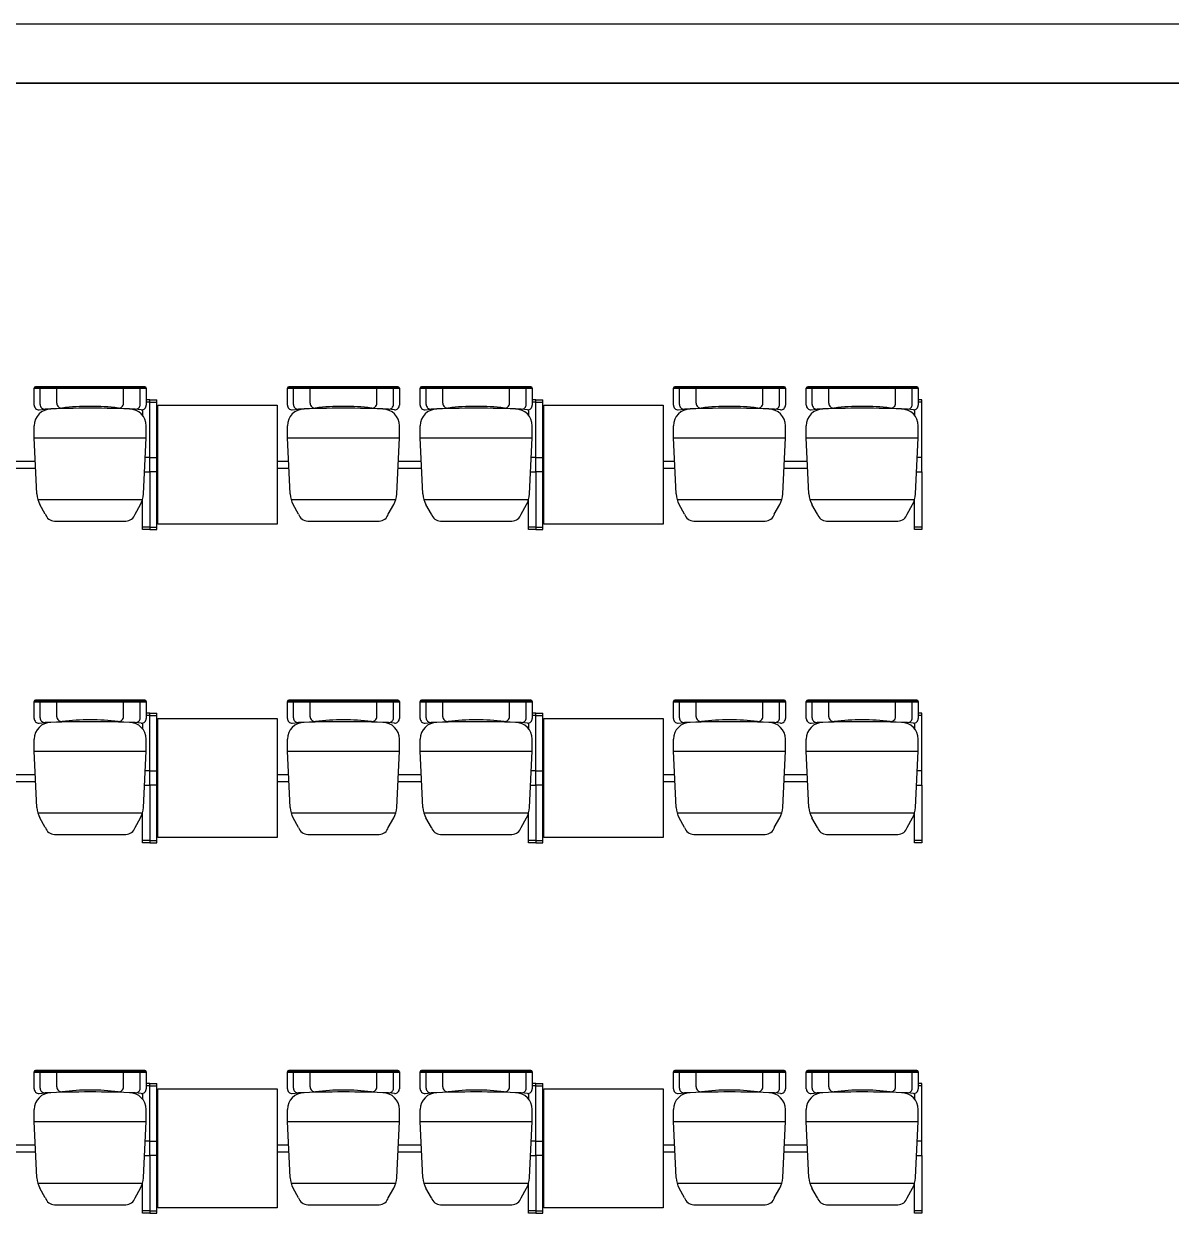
# Model space of a CAD drawing. Header units: inches. Extents: x 484217 to 497210, y -26946 to -21493.
# Drawn here: x 485010.5 to 485227.2, y -23417.2 to -23192.5 of the extents above; entities that cross this region are included whole.
import ezdxf

# ---------------------------------------------------------------- set-up
doc = ezdxf.new("R2010")
doc.units = ezdxf.units.IN
doc.header["$LTSCALE"] = 20
doc.header["$MEASUREMENT"] = 0
doc.layers.add('I-WALL-FULL', color=5, linetype='Continuous')

msp = doc.modelspace()

# ---------------------------------------------------------------- linework, layer by layer
for p, q in [((484833.15, -23192.47, 6.93), (485235.9, -23192.47, 6.93)), ((485280.9, -23203.72, 6.93), (484833.15, -23203.72, 6.93))]:
    msp.add_line(p, q)
at = {"linetype": 'Continuous'}
for p, q in [((485012.51, -23264.5, 3.81), (485012.51, -23261.33, 3.81)), ((485013.63, -23264.39, 3.81), (485013.63, -23261.51, 3.81)), ((485016.78, -23264.17, 3.81), (485016.78, -23261.51, 3.81)), ((485029.38, -23264.17, 3.81), (485029.38, -23261.51, 3.81)), ((485032.53, -23264.39, 3.81), (485032.53, -23261.51, 3.81)), ((485033.66, -23261.33, 3.81), (485033.66, -23264.5, 3.81)), ((485060.33, -23264.5, 3.81), (485060.33, -23261.33, 3.81)), ((485061.46, -23264.39, 3.81), (485061.46, -23261.51, 3.81)), ((485064.61, -23264.17, 3.81), (485064.61, -23261.51, 3.81)), ((485077.21, -23264.17, 3.81), (485077.21, -23261.51, 3.81)), ((485080.36, -23264.39, 3.81), (485080.36, -23261.51, 3.81)), ((485081.48, -23261.33, 3.81), (485081.48, -23264.5, 3.81)), ((485085.41, -23264.5, 3.81), (485085.41, -23261.33, 3.81)), ((485086.53, -23264.39, 3.81), (485086.53, -23261.51, 3.81)), ((485089.68, -23264.17, 3.81), (485089.68, -23261.51, 3.81)), ((485102.28, -23264.17, 3.81), (485102.28, -23261.51, 3.81)), ((485105.43, -23264.39, 3.81), (485105.43, -23261.51, 3.81)), ((485106.56, -23261.33, 3.81), (485106.56, -23264.5, 3.81)), ((485133.23, -23264.5, 3.81), (485133.23, -23261.33, 3.81)), ((485134.36, -23264.39, 3.81), (485134.36, -23261.51, 3.81)), ((485137.51, -23264.17, 3.81), (485137.51, -23261.51, 3.81)), ((485150.11, -23264.17, 3.81), (485150.11, -23261.51, 3.81)), ((485153.26, -23264.39, 3.81), (485153.26, -23261.51, 3.81)), ((485154.38, -23261.33, 3.81), (485154.38, -23264.5, 3.81)), ((485158.31, -23264.5, 3.81), (485158.31, -23261.33, 3.81)), ((485159.43, -23264.39, 3.81), (485159.43, -23261.51, 3.81)), ((485162.58, -23264.17, 3.81), (485162.58, -23261.51, 3.81)), ((485175.18, -23264.17, 3.81), (485175.18, -23261.51, 3.81)), ((485178.33, -23264.39, 3.81), (485178.33, -23261.51, 3.81)), ((485179.46, -23261.33, 3.81), (485179.46, -23264.5, 3.81)), ((485013.43, -23265.4, 3.81), (485014.57, -23265.29, 3.81)), ((485032.74, -23265.4, 3.81), (485031.6, -23265.29, 3.81)), ((485061.25, -23265.4, 3.81), (485062.4, -23265.29, 3.81)), ((485080.56, -23265.4, 3.81), (485079.42, -23265.29, 3.81)), ((485086.33, -23265.4, 3.81), (485087.47, -23265.29, 3.81)), ((485105.64, -23265.4, 3.81), (485104.5, -23265.29, 3.81)), ((485134.15, -23265.4, 3.81), (485135.3, -23265.29, 3.81)), ((485153.46, -23265.4, 3.81), (485152.32, -23265.29, 3.81)), ((485159.23, -23265.4, 3.81), (485160.37, -23265.29, 3.81)), ((485178.54, -23265.4, 3.81), (485177.4, -23265.29, 3.81)), ((485012.51, -23270.67, 3.81), (485012.51, -23268.42, 3.81)), ((485033.66, -23270.67, 3.81), (485033.66, -23268.42, 3.81)), ((485060.33, -23270.67, 3.81), (485060.33, -23268.42, 3.81)), ((485081.48, -23270.67, 3.81), (485081.48, -23268.42, 3.81)), ((485085.41, -23270.67, 3.81), (485085.41, -23268.42, 3.81)), ((485106.56, -23270.67, 3.81), (485106.56, -23268.42, 3.81)), ((485133.23, -23270.67, 3.81), (485133.23, -23268.42, 3.81)), ((485154.38, -23270.67, 3.81), (485154.38, -23268.42, 3.81)), ((485158.31, -23270.67, 3.81), (485158.31, -23268.42, 3.81)), ((485179.46, -23270.67, 3.81), (485179.46, -23268.42, 3.81)), ((485012.51, -23270.67, 3.81), (485033.66, -23270.67, 3.81)), ((485013.02, -23281.3, 3.81), (485012.51, -23270.67, 3.81)), ((485033.15, -23281.3, 3.81), (485033.66, -23270.67, 3.81)), ((485060.33, -23270.67, 3.81), (485081.48, -23270.67, 3.81)), ((485060.85, -23281.3, 3.81), (485060.33, -23270.67, 3.81)), ((485080.97, -23281.3, 3.81), (485081.48, -23270.67, 3.81)), ((485085.41, -23270.67, 3.81), (485106.56, -23270.67, 3.81)), ((485085.92, -23281.3, 3.81), (485085.41, -23270.67, 3.81)), ((485106.05, -23281.3, 3.81), (485106.56, -23270.67, 3.81)), ((485133.23, -23270.67, 3.81), (485154.38, -23270.67, 3.81)), ((485133.75, -23281.3, 3.81), (485133.23, -23270.67, 3.81)), ((485153.87, -23281.3, 3.81), (485154.38, -23270.67, 3.81)), ((485158.31, -23270.67, 3.81), (485179.46, -23270.67, 3.81)), ((485158.82, -23281.3, 3.81), (485158.31, -23270.67, 3.81)), ((485178.95, -23281.3, 3.81), (485179.46, -23270.67, 3.81)), ((485013.2, -23282.37, 3.81), (485032.97, -23282.37, 3.81)), ((485014.61, -23285.11, 3.81), (485013.59, -23283.29, 3.81)), ((485031.56, -23285.11, 3.81), (485032.58, -23283.29, 3.81)), ((485061.03, -23282.37, 3.81), (485080.79, -23282.37, 3.81)), ((485062.44, -23285.11, 3.81), (485061.42, -23283.29, 3.81)), ((485079.38, -23285.11, 3.81), (485080.4, -23283.29, 3.81)), ((485086.1, -23282.37, 3.81), (485105.87, -23282.37, 3.81)), ((485087.51, -23285.11, 3.81), (485086.49, -23283.29, 3.81)), ((485104.46, -23285.11, 3.81), (485105.48, -23283.29, 3.81)), ((485133.93, -23282.37, 3.81), (485153.69, -23282.37, 3.81)), ((485135.34, -23285.11, 3.81), (485134.32, -23283.29, 3.81)), ((485152.28, -23285.11, 3.81), (485153.3, -23283.29, 3.81)), ((485159, -23282.37, 3.81), (485178.77, -23282.37, 3.81)), ((485160.41, -23285.11, 3.81), (485159.39, -23283.29, 3.81)), ((485177.36, -23285.11, 3.81), (485178.38, -23283.29, 3.81)), ((485016.35, -23286.42, 3.81), (485029.82, -23286.42, 3.81)), ((485064.17, -23286.42, 3.81), (485077.65, -23286.42, 3.81)), ((485089.25, -23286.42, 3.81), (485102.72, -23286.42, 3.81)), ((485137.07, -23286.42, 3.81), (485150.55, -23286.42, 3.81)), ((485162.15, -23286.42, 3.81), (485175.62, -23286.42, 3.81)), ((485012.51, -23323.72, 3.81), (485012.51, -23320.54, 3.81)), ((485013.63, -23323.61, 3.81), (485013.63, -23320.72, 3.81)), ((485016.78, -23323.39, 3.81), (485016.78, -23320.72, 3.81)), ((485029.38, -23323.39, 3.81), (485029.38, -23320.72, 3.81)), ((485032.53, -23323.61, 3.81), (485032.53, -23320.72, 3.81)), ((485033.66, -23320.54, 3.81), (485033.66, -23323.72, 3.81)), ((485060.33, -23323.72, 3.81), (485060.33, -23320.54, 3.81)), ((485061.46, -23323.61, 3.81), (485061.46, -23320.72, 3.81)), ((485064.61, -23323.39, 3.81), (485064.61, -23320.72, 3.81)), ((485077.21, -23323.39, 3.81), (485077.21, -23320.72, 3.81)), ((485080.36, -23323.61, 3.81), (485080.36, -23320.72, 3.81)), ((485081.48, -23320.54, 3.81), (485081.48, -23323.72, 3.81)), ((485085.41, -23323.72, 3.81), (485085.41, -23320.54, 3.81)), ((485086.53, -23323.61, 3.81), (485086.53, -23320.72, 3.81)), ((485089.68, -23323.39, 3.81), (485089.68, -23320.72, 3.81)), ((485102.28, -23323.39, 3.81), (485102.28, -23320.72, 3.81)), ((485105.43, -23323.61, 3.81), (485105.43, -23320.72, 3.81)), ((485106.56, -23320.54, 3.81), (485106.56, -23323.72, 3.81)), ((485133.23, -23323.72, 3.81), (485133.23, -23320.54, 3.81)), ((485134.36, -23323.61, 3.81), (485134.36, -23320.72, 3.81)), ((485137.51, -23323.39, 3.81), (485137.51, -23320.72, 3.81)), ((485150.11, -23323.39, 3.81), (485150.11, -23320.72, 3.81)), ((485153.26, -23323.61, 3.81), (485153.26, -23320.72, 3.81)), ((485154.38, -23320.54, 3.81), (485154.38, -23323.72, 3.81)), ((485158.31, -23323.72, 3.81), (485158.31, -23320.54, 3.81)), ((485159.43, -23323.61, 3.81), (485159.43, -23320.72, 3.81)), ((485162.58, -23323.39, 3.81), (485162.58, -23320.72, 3.81)), ((485175.18, -23323.39, 3.81), (485175.18, -23320.72, 3.81)), ((485178.33, -23323.61, 3.81), (485178.33, -23320.72, 3.81)), ((485179.46, -23320.54, 3.81), (485179.46, -23323.72, 3.81)), ((485013.43, -23324.62, 3.81), (485014.57, -23324.51, 3.81)), ((485032.74, -23324.62, 3.81), (485031.6, -23324.51, 3.81)), ((485061.25, -23324.62, 3.81), (485062.4, -23324.51, 3.81)), ((485080.56, -23324.62, 3.81), (485079.42, -23324.51, 3.81)), ((485086.33, -23324.62, 3.81), (485087.47, -23324.51, 3.81)), ((485105.64, -23324.62, 3.81), (485104.5, -23324.51, 3.81)), ((485134.15, -23324.62, 3.81), (485135.3, -23324.51, 3.81)), ((485153.46, -23324.62, 3.81), (485152.32, -23324.51, 3.81)), ((485159.23, -23324.62, 3.81), (485160.37, -23324.51, 3.81)), ((485178.54, -23324.62, 3.81), (485177.4, -23324.51, 3.81)), ((485012.51, -23329.88, 3.81), (485012.51, -23327.63, 3.81)), ((485033.66, -23329.88, 3.81), (485033.66, -23327.63, 3.81)), ((485060.33, -23329.88, 3.81), (485060.33, -23327.63, 3.81)), ((485081.48, -23329.88, 3.81), (485081.48, -23327.63, 3.81)), ((485085.41, -23329.88, 3.81), (485085.41, -23327.63, 3.81)), ((485106.56, -23329.88, 3.81), (485106.56, -23327.63, 3.81)), ((485133.23, -23329.88, 3.81), (485133.23, -23327.63, 3.81)), ((485154.38, -23329.88, 3.81), (485154.38, -23327.63, 3.81)), ((485158.31, -23329.88, 3.81), (485158.31, -23327.63, 3.81)), ((485179.46, -23329.88, 3.81), (485179.46, -23327.63, 3.81)), ((485012.51, -23329.88, 3.81), (485033.66, -23329.88, 3.81)), ((485013.02, -23340.52, 3.81), (485012.51, -23329.88, 3.81)), ((485033.15, -23340.52, 3.81), (485033.66, -23329.88, 3.81)), ((485060.33, -23329.88, 3.81), (485081.48, -23329.88, 3.81)), ((485060.85, -23340.52, 3.81), (485060.33, -23329.88, 3.81)), ((485080.97, -23340.52, 3.81), (485081.48, -23329.88, 3.81)), ((485085.41, -23329.88, 3.81), (485106.56, -23329.88, 3.81)), ((485085.92, -23340.52, 3.81), (485085.41, -23329.88, 3.81)), ((485106.05, -23340.52, 3.81), (485106.56, -23329.88, 3.81)), ((485133.23, -23329.88, 3.81), (485154.38, -23329.88, 3.81)), ((485133.75, -23340.52, 3.81), (485133.23, -23329.88, 3.81)), ((485153.87, -23340.52, 3.81), (485154.38, -23329.88, 3.81)), ((485158.31, -23329.88, 3.81), (485179.46, -23329.88, 3.81)), ((485158.82, -23340.52, 3.81), (485158.31, -23329.88, 3.81)), ((485178.95, -23340.52, 3.81), (485179.46, -23329.88, 3.81)), ((485013.2, -23341.58, 3.81), (485032.97, -23341.58, 3.81)), ((485014.61, -23344.32, 3.81), (485013.59, -23342.51, 3.81)), ((485031.56, -23344.32, 3.81), (485032.58, -23342.51, 3.81)), ((485061.03, -23341.58, 3.81), (485080.79, -23341.58, 3.81)), ((485062.44, -23344.32, 3.81), (485061.42, -23342.51, 3.81)), ((485079.38, -23344.32, 3.81), (485080.4, -23342.51, 3.81)), ((485086.1, -23341.58, 3.81), (485105.87, -23341.58, 3.81)), ((485087.51, -23344.32, 3.81), (485086.49, -23342.51, 3.81)), ((485104.46, -23344.32, 3.81), (485105.48, -23342.51, 3.81)), ((485133.93, -23341.58, 3.81), (485153.69, -23341.58, 3.81)), ((485135.34, -23344.32, 3.81), (485134.32, -23342.51, 3.81)), ((485152.28, -23344.32, 3.81), (485153.3, -23342.51, 3.81)), ((485159, -23341.58, 3.81), (485178.77, -23341.58, 3.81)), ((485160.41, -23344.32, 3.81), (485159.39, -23342.51, 3.81)), ((485177.36, -23344.32, 3.81), (485178.38, -23342.51, 3.81)), ((485016.35, -23345.63, 3.81), (485029.82, -23345.63, 3.81)), ((485064.17, -23345.63, 3.81), (485077.65, -23345.63, 3.81)), ((485089.25, -23345.63, 3.81), (485102.72, -23345.63, 3.81)), ((485137.07, -23345.63, 3.81), (485150.55, -23345.63, 3.81)), ((485162.15, -23345.63, 3.81), (485175.62, -23345.63, 3.81)), ((485012.51, -23393.68, 3.81), (485012.51, -23390.51, 3.81)), ((485013.63, -23393.58, 3.81), (485013.63, -23390.69, 3.81)), ((485016.78, -23393.35, 3.81), (485016.78, -23390.69, 3.81)), ((485029.38, -23393.35, 3.81), (485029.38, -23390.69, 3.81)), ((485032.53, -23393.58, 3.81), (485032.53, -23390.69, 3.81)), ((485033.66, -23390.51, 3.81), (485033.66, -23393.68, 3.81)), ((485060.33, -23393.68, 3.81), (485060.33, -23390.51, 3.81)), ((485061.46, -23393.58, 3.81), (485061.46, -23390.69, 3.81)), ((485064.61, -23393.35, 3.81), (485064.61, -23390.69, 3.81)), ((485077.21, -23393.35, 3.81), (485077.21, -23390.69, 3.81)), ((485080.36, -23393.58, 3.81), (485080.36, -23390.69, 3.81)), ((485081.48, -23390.51, 3.81), (485081.48, -23393.68, 3.81)), ((485085.41, -23393.68, 3.81), (485085.41, -23390.51, 3.81)), ((485086.53, -23393.58, 3.81), (485086.53, -23390.69, 3.81)), ((485089.68, -23393.35, 3.81), (485089.68, -23390.69, 3.81)), ((485102.28, -23393.35, 3.81), (485102.28, -23390.69, 3.81)), ((485105.43, -23393.58, 3.81), (485105.43, -23390.69, 3.81)), ((485106.56, -23390.51, 3.81), (485106.56, -23393.68, 3.81)), ((485133.23, -23393.68, 3.81), (485133.23, -23390.51, 3.81)), ((485134.36, -23393.58, 3.81), (485134.36, -23390.69, 3.81)), ((485137.51, -23393.35, 3.81), (485137.51, -23390.69, 3.81)), ((485150.11, -23393.35, 3.81), (485150.11, -23390.69, 3.81)), ((485153.26, -23393.58, 3.81), (485153.26, -23390.69, 3.81)), ((485154.38, -23390.51, 3.81), (485154.38, -23393.68, 3.81)), ((485158.31, -23393.68, 3.81), (485158.31, -23390.51, 3.81)), ((485159.43, -23393.58, 3.81), (485159.43, -23390.69, 3.81)), ((485162.58, -23393.35, 3.81), (485162.58, -23390.69, 3.81)), ((485175.18, -23393.35, 3.81), (485175.18, -23390.69, 3.81)), ((485178.33, -23393.58, 3.81), (485178.33, -23390.69, 3.81)), ((485179.46, -23390.51, 3.81), (485179.46, -23393.68, 3.81)), ((485013.43, -23394.58, 3.81), (485014.57, -23394.47, 3.81)), ((485032.74, -23394.58, 3.81), (485031.6, -23394.47, 3.81)), ((485061.25, -23394.58, 3.81), (485062.4, -23394.47, 3.81)), ((485080.56, -23394.58, 3.81), (485079.42, -23394.47, 3.81)), ((485086.33, -23394.58, 3.81), (485087.47, -23394.47, 3.81)), ((485105.64, -23394.58, 3.81), (485104.5, -23394.47, 3.81)), ((485134.15, -23394.58, 3.81), (485135.3, -23394.47, 3.81)), ((485153.46, -23394.58, 3.81), (485152.32, -23394.47, 3.81)), ((485159.23, -23394.58, 3.81), (485160.37, -23394.47, 3.81)), ((485178.54, -23394.58, 3.81), (485177.4, -23394.47, 3.81)), ((485012.51, -23399.85, 3.81), (485012.51, -23397.6, 3.81)), ((485033.66, -23399.85, 3.81), (485033.66, -23397.6, 3.81)), ((485060.33, -23399.85, 3.81), (485060.33, -23397.6, 3.81)), ((485081.48, -23399.85, 3.81), (485081.48, -23397.6, 3.81)), ((485085.41, -23399.85, 3.81), (485085.41, -23397.6, 3.81)), ((485106.56, -23399.85, 3.81), (485106.56, -23397.6, 3.81)), ((485133.23, -23399.85, 3.81), (485133.23, -23397.6, 3.81)), ((485154.38, -23399.85, 3.81), (485154.38, -23397.6, 3.81)), ((485158.31, -23399.85, 3.81), (485158.31, -23397.6, 3.81)), ((485179.46, -23399.85, 3.81), (485179.46, -23397.6, 3.81)), ((485012.51, -23399.85, 3.81), (485033.66, -23399.85, 3.81)), ((485013.02, -23410.48, 3.81), (485012.51, -23399.85, 3.81)), ((485033.15, -23410.48, 3.81), (485033.66, -23399.85, 3.81)), ((485060.33, -23399.85, 3.81), (485081.48, -23399.85, 3.81)), ((485060.85, -23410.48, 3.81), (485060.33, -23399.85, 3.81)), ((485080.97, -23410.48, 3.81), (485081.48, -23399.85, 3.81)), ((485085.41, -23399.85, 3.81), (485106.56, -23399.85, 3.81)), ((485085.92, -23410.48, 3.81), (485085.41, -23399.85, 3.81)), ((485106.05, -23410.48, 3.81), (485106.56, -23399.85, 3.81)), ((485133.23, -23399.85, 3.81), (485154.38, -23399.85, 3.81)), ((485133.75, -23410.48, 3.81), (485133.23, -23399.85, 3.81)), ((485153.87, -23410.48, 3.81), (485154.38, -23399.85, 3.81)), ((485158.31, -23399.85, 3.81), (485179.46, -23399.85, 3.81)), ((485158.82, -23410.48, 3.81), (485158.31, -23399.85, 3.81)), ((485178.95, -23410.48, 3.81), (485179.46, -23399.85, 3.81)), ((485013.2, -23411.55, 3.81), (485032.97, -23411.55, 3.81)), ((485014.61, -23414.29, 3.81), (485013.59, -23412.47, 3.81)), ((485031.56, -23414.29, 3.81), (485032.58, -23412.47, 3.81)), ((485061.03, -23411.55, 3.81), (485080.79, -23411.55, 3.81)), ((485062.44, -23414.29, 3.81), (485061.42, -23412.47, 3.81)), ((485079.38, -23414.29, 3.81), (485080.4, -23412.47, 3.81)), ((485086.1, -23411.55, 3.81), (485105.87, -23411.55, 3.81)), ((485087.51, -23414.29, 3.81), (485086.49, -23412.47, 3.81)), ((485104.46, -23414.29, 3.81), (485105.48, -23412.47, 3.81)), ((485133.93, -23411.55, 3.81), (485153.69, -23411.55, 3.81)), ((485135.34, -23414.29, 3.81), (485134.32, -23412.47, 3.81)), ((485152.28, -23414.29, 3.81), (485153.3, -23412.47, 3.81)), ((485159, -23411.55, 3.81), (485178.77, -23411.55, 3.81)), ((485160.41, -23414.29, 3.81), (485159.39, -23412.47, 3.81)), ((485177.36, -23414.29, 3.81), (485178.38, -23412.47, 3.81)), ((485016.35, -23415.6, 3.81), (485029.82, -23415.6, 3.81)), ((485064.17, -23415.6, 3.81), (485077.65, -23415.6, 3.81)), ((485089.25, -23415.6, 3.81), (485102.72, -23415.6, 3.81)), ((485137.07, -23415.6, 3.81), (485150.55, -23415.6, 3.81)), ((485162.15, -23415.6, 3.81), (485175.62, -23415.6, 3.81))]:
    msp.add_line(p, q, dxfattribs=at)
at = {"color": 7, "linetype": 'Continuous'}
for p, q in [((485033.39, -23261.06, 3.81), (485012.78, -23261.06, 3.81)), ((485081.21, -23261.06, 3.81), (485060.6, -23261.06, 3.81)), ((485106.29, -23261.06, 3.81), (485085.68, -23261.06, 3.81)), ((485154.11, -23261.06, 3.81), (485133.5, -23261.06, 3.81)), ((485179.19, -23261.06, 3.81), (485158.58, -23261.06, 3.81)), ((485008.37, -23275.09, 3.81), (485012.72, -23275.09, 3.81)), ((485034.33, -23274.41, 3.81), (485033.48, -23274.41, 3.81)), ((485034.33, -23277.11, 3.81), (485034.33, -23274.41, 3.81)), ((485034.33, -23274.41, 3.81), (485035.88, -23274.41, 3.81)), ((485034.33, -23277.11, 3.81), (485034.33, -23274.41, 3.81)), ((485058.38, -23275.09, 3.81), (485060.55, -23275.09, 3.81)), ((485081.27, -23275.09, 3.81), (485085.62, -23275.09, 3.81)), ((485107.23, -23274.41, 3.81), (485106.38, -23274.41, 3.81)), ((485107.23, -23277.11, 3.81), (485107.23, -23274.41, 3.81)), ((485107.23, -23274.41, 3.81), (485108.78, -23274.41, 3.81)), ((485107.23, -23277.11, 3.81), (485107.23, -23274.41, 3.81)), ((485131.28, -23275.09, 3.81), (485133.45, -23275.09, 3.81)), ((485154.17, -23275.09, 3.81), (485158.52, -23275.09, 3.81)), ((485180.13, -23274.41, 3.81), (485179.28, -23274.41, 3.81)), ((485180.13, -23277.11, 3.81), (485180.13, -23274.41, 3.81)), ((485008.31, -23276.44, 3.81), (485012.79, -23276.44, 3.81)), ((485033.35, -23277.11, 3.81), (485034.33, -23277.11, 3.81)), ((485035.88, -23277.11, 3.81), (485034.33, -23277.11, 3.81)), ((485058.32, -23276.44, 3.81), (485060.61, -23276.44, 3.81)), ((485081.21, -23276.44, 3.81), (485085.69, -23276.44, 3.81)), ((485106.25, -23277.11, 3.81), (485107.23, -23277.11, 3.81)), ((485108.78, -23277.11, 3.81), (485107.23, -23277.11, 3.81)), ((485131.22, -23276.44, 3.81), (485133.51, -23276.44, 3.81)), ((485154.11, -23276.44, 3.81), (485158.59, -23276.44, 3.81)), ((485179.15, -23277.11, 3.81), (485180.13, -23277.11, 3.81)), ((485033.39, -23320.27, 3.81), (485012.78, -23320.27, 3.81)), ((485081.21, -23320.27, 3.81), (485060.6, -23320.27, 3.81)), ((485106.29, -23320.27, 3.81), (485085.68, -23320.27, 3.81)), ((485154.11, -23320.27, 3.81), (485133.5, -23320.27, 3.81)), ((485179.19, -23320.27, 3.81), (485158.58, -23320.27, 3.81)), ((485034.33, -23333.63, 3.81), (485033.48, -23333.63, 3.81)), ((485034.33, -23336.33, 3.81), (485034.33, -23333.63, 3.81)), ((485034.33, -23333.63, 3.81), (485035.88, -23333.63, 3.81)), ((485034.33, -23336.33, 3.81), (485034.33, -23333.63, 3.81)), ((485107.23, -23333.63, 3.81), (485106.38, -23333.63, 3.81)), ((485107.23, -23336.33, 3.81), (485107.23, -23333.63, 3.81)), ((485107.23, -23333.63, 3.81), (485108.78, -23333.63, 3.81)), ((485107.23, -23336.33, 3.81), (485107.23, -23333.63, 3.81)), ((485180.13, -23333.63, 3.81), (485179.28, -23333.63, 3.81)), ((485180.13, -23336.33, 3.81), (485180.13, -23333.63, 3.81)), ((485008.31, -23335.65, 3.81), (485012.79, -23335.65, 3.81)), ((485008.37, -23334.3, 3.81), (485012.72, -23334.3, 3.81)), ((485058.32, -23335.65, 3.81), (485060.61, -23335.65, 3.81)), ((485058.38, -23334.3, 3.81), (485060.55, -23334.3, 3.81)), ((485081.21, -23335.65, 3.81), (485085.69, -23335.65, 3.81)), ((485081.27, -23334.3, 3.81), (485085.62, -23334.3, 3.81)), ((485131.22, -23335.65, 3.81), (485133.51, -23335.65, 3.81)), ((485131.28, -23334.3, 3.81), (485133.45, -23334.3, 3.81)), ((485154.11, -23335.65, 3.81), (485158.59, -23335.65, 3.81)), ((485154.17, -23334.3, 3.81), (485158.52, -23334.3, 3.81)), ((485033.35, -23336.33, 3.81), (485034.33, -23336.33, 3.81)), ((485035.88, -23336.33, 3.81), (485034.33, -23336.33, 3.81)), ((485106.25, -23336.33, 3.81), (485107.23, -23336.33, 3.81)), ((485108.78, -23336.33, 3.81), (485107.23, -23336.33, 3.81)), ((485179.15, -23336.33, 3.81), (485180.13, -23336.33, 3.81)), ((485033.39, -23390.24, 3.81), (485012.78, -23390.24, 3.81)), ((485081.21, -23390.24, 3.81), (485060.6, -23390.24, 3.81)), ((485106.29, -23390.24, 3.81), (485085.68, -23390.24, 3.81)), ((485154.11, -23390.24, 3.81), (485133.5, -23390.24, 3.81)), ((485179.19, -23390.24, 3.81), (485158.58, -23390.24, 3.81)), ((485008.31, -23405.62, 3.81), (485012.79, -23405.62, 3.81)), ((485008.37, -23404.27, 3.81), (485012.72, -23404.27, 3.81)), ((485034.33, -23403.59, 3.81), (485033.48, -23403.59, 3.81)), ((485034.33, -23406.29, 3.81), (485034.33, -23403.59, 3.81)), ((485034.33, -23403.59, 3.81), (485035.88, -23403.59, 3.81)), ((485034.33, -23406.29, 3.81), (485034.33, -23403.59, 3.81)), ((485058.32, -23405.62, 3.81), (485060.61, -23405.62, 3.81)), ((485058.38, -23404.27, 3.81), (485060.55, -23404.27, 3.81)), ((485081.21, -23405.62, 3.81), (485085.69, -23405.62, 3.81)), ((485081.27, -23404.27, 3.81), (485085.62, -23404.27, 3.81)), ((485107.23, -23403.59, 3.81), (485106.38, -23403.59, 3.81)), ((485107.23, -23406.29, 3.81), (485107.23, -23403.59, 3.81)), ((485107.23, -23403.59, 3.81), (485108.78, -23403.59, 3.81)), ((485107.23, -23406.29, 3.81), (485107.23, -23403.59, 3.81)), ((485131.22, -23405.62, 3.81), (485133.51, -23405.62, 3.81)), ((485131.28, -23404.27, 3.81), (485133.45, -23404.27, 3.81)), ((485154.11, -23405.62, 3.81), (485158.59, -23405.62, 3.81)), ((485154.17, -23404.27, 3.81), (485158.52, -23404.27, 3.81)), ((485180.13, -23403.59, 3.81), (485179.28, -23403.59, 3.81)), ((485180.13, -23406.29, 3.81), (485180.13, -23403.59, 3.81)), ((485033.35, -23406.29, 3.81), (485034.33, -23406.29, 3.81)), ((485035.88, -23406.29, 3.81), (485034.33, -23406.29, 3.81)), ((485106.25, -23406.29, 3.81), (485107.23, -23406.29, 3.81)), ((485108.78, -23406.29, 3.81), (485107.23, -23406.29, 3.81)), ((485179.15, -23406.29, 3.81), (485180.13, -23406.29, 3.81))]:
    msp.add_line(p, q, dxfattribs=at)
at = {"color": 7}
for p, q in [((485034.33, -23263.51, 3.81), (485033.66, -23263.51, 3.81)), ((485034.33, -23263.96, 3.81), (485033.66, -23263.96, 3.81)), ((485034.33, -23274.41, 3.81), (485034.33, -23263.51, 3.81)), ((485034.33, -23274.41, 3.81), (485034.33, -23263.51, 3.81)), ((485034.33, -23263.51, 3.81), (485035.68, -23263.51, 3.81)), ((485034.33, -23263.96, 3.81), (485035.68, -23263.96, 3.81)), ((485035.68, -23288.02, 3.81), (485035.68, -23263.51, 3.81)), ((485107.23, -23263.51, 3.81), (485106.56, -23263.51, 3.81)), ((485107.23, -23263.96, 3.81), (485106.56, -23263.96, 3.81)), ((485107.23, -23274.41, 3.81), (485107.23, -23263.51, 3.81)), ((485107.23, -23274.41, 3.81), (485107.23, -23263.51, 3.81)), ((485107.23, -23263.51, 3.81), (485108.58, -23263.51, 3.81)), ((485107.23, -23263.96, 3.81), (485108.58, -23263.96, 3.81)), ((485108.58, -23288.02, 3.81), (485108.58, -23263.51, 3.81)), ((485180.13, -23263.51, 3.81), (485179.46, -23263.51, 3.81)), ((485180.13, -23263.96, 3.81), (485179.46, -23263.96, 3.81)), ((485180.13, -23274.41, 3.81), (485180.13, -23263.51, 3.81)), ((485032.98, -23265.37, 3.81), (485032.98, -23266.47, 3.81)), ((485105.88, -23265.37, 3.81), (485105.88, -23266.47, 3.81)), ((485178.78, -23265.37, 3.81), (485178.78, -23266.47, 3.81)), ((485034.33, -23277.11, 3.81), (485034.33, -23288.02, 3.81)), ((485034.33, -23277.11, 3.81), (485034.33, -23288.02, 3.81)), ((485107.23, -23277.11, 3.81), (485107.23, -23288.02, 3.81)), ((485107.23, -23277.11, 3.81), (485107.23, -23288.02, 3.81)), ((485180.13, -23277.11, 3.81), (485180.13, -23288.02, 3.81)), ((485032.98, -23288.02, 3.81), (485032.98, -23282.31, 3.81)), ((485105.88, -23288.02, 3.81), (485105.88, -23282.31, 3.81)), ((485178.78, -23288.02, 3.81), (485178.78, -23282.31, 3.81)), ((485034.33, -23287.57, 3.81), (485032.98, -23287.57, 3.81)), ((485034.33, -23288.02, 3.81), (485032.98, -23288.02, 3.81)), ((485034.33, -23287.57, 3.81), (485035.68, -23287.57, 3.81)), ((485034.33, -23288.02, 3.81), (485035.68, -23288.02, 3.81)), ((485107.23, -23287.57, 3.81), (485105.88, -23287.57, 3.81)), ((485107.23, -23288.02, 3.81), (485105.88, -23288.02, 3.81)), ((485107.23, -23287.57, 3.81), (485108.58, -23287.57, 3.81)), ((485107.23, -23288.02, 3.81), (485108.58, -23288.02, 3.81)), ((485180.13, -23287.57, 3.81), (485178.78, -23287.57, 3.81)), ((485180.13, -23288.02, 3.81), (485178.78, -23288.02, 3.81)), ((485032.98, -23324.59, 3.81), (485032.98, -23325.68, 3.81)), ((485034.33, -23322.72, 3.81), (485033.66, -23322.72, 3.81)), ((485034.33, -23323.17, 3.81), (485033.66, -23323.17, 3.81)), ((485034.33, -23333.63, 3.81), (485034.33, -23322.72, 3.81)), ((485034.33, -23333.63, 3.81), (485034.33, -23322.72, 3.81)), ((485034.33, -23322.72, 3.81), (485035.68, -23322.72, 3.81)), ((485034.33, -23323.17, 3.81), (485035.68, -23323.17, 3.81)), ((485035.68, -23347.24, 3.81), (485035.68, -23322.72, 3.81)), ((485105.88, -23324.59, 3.81), (485105.88, -23325.68, 3.81)), ((485107.23, -23322.72, 3.81), (485106.56, -23322.72, 3.81)), ((485107.23, -23323.17, 3.81), (485106.56, -23323.17, 3.81)), ((485107.23, -23333.63, 3.81), (485107.23, -23322.72, 3.81)), ((485107.23, -23333.63, 3.81), (485107.23, -23322.72, 3.81)), ((485107.23, -23322.72, 3.81), (485108.58, -23322.72, 3.81)), ((485107.23, -23323.17, 3.81), (485108.58, -23323.17, 3.81)), ((485108.58, -23347.24, 3.81), (485108.58, -23322.72, 3.81)), ((485178.78, -23324.59, 3.81), (485178.78, -23325.68, 3.81)), ((485180.13, -23322.72, 3.81), (485179.46, -23322.72, 3.81)), ((485180.13, -23323.17, 3.81), (485179.46, -23323.17, 3.81)), ((485180.13, -23333.63, 3.81), (485180.13, -23322.72, 3.81)), ((485034.33, -23336.33, 3.81), (485034.33, -23347.24, 3.81)), ((485034.33, -23336.33, 3.81), (485034.33, -23347.24, 3.81)), ((485107.23, -23336.33, 3.81), (485107.23, -23347.24, 3.81)), ((485107.23, -23336.33, 3.81), (485107.23, -23347.24, 3.81)), ((485180.13, -23336.33, 3.81), (485180.13, -23347.24, 3.81)), ((485032.98, -23347.24, 3.81), (485032.98, -23341.52, 3.81)), ((485105.88, -23347.24, 3.81), (485105.88, -23341.52, 3.81)), ((485178.78, -23347.24, 3.81), (485178.78, -23341.52, 3.81)), ((485034.33, -23346.79, 3.81), (485032.98, -23346.79, 3.81)), ((485034.33, -23347.24, 3.81), (485032.98, -23347.24, 3.81)), ((485034.33, -23346.79, 3.81), (485035.68, -23346.79, 3.81)), ((485034.33, -23347.24, 3.81), (485035.68, -23347.24, 3.81)), ((485107.23, -23346.79, 3.81), (485105.88, -23346.79, 3.81)), ((485107.23, -23347.24, 3.81), (485105.88, -23347.24, 3.81)), ((485107.23, -23346.79, 3.81), (485108.58, -23346.79, 3.81)), ((485107.23, -23347.24, 3.81), (485108.58, -23347.24, 3.81)), ((485180.13, -23346.79, 3.81), (485178.78, -23346.79, 3.81)), ((485180.13, -23347.24, 3.81), (485178.78, -23347.24, 3.81)), ((485034.33, -23392.69, 3.81), (485033.66, -23392.69, 3.81)), ((485034.33, -23393.14, 3.81), (485033.66, -23393.14, 3.81)), ((485034.33, -23403.59, 3.81), (485034.33, -23392.69, 3.81)), ((485034.33, -23403.59, 3.81), (485034.33, -23392.69, 3.81)), ((485034.33, -23392.69, 3.81), (485035.68, -23392.69, 3.81)), ((485034.33, -23393.14, 3.81), (485035.68, -23393.14, 3.81)), ((485035.68, -23417.2, 3.81), (485035.68, -23392.69, 3.81)), ((485107.23, -23392.69, 3.81), (485106.56, -23392.69, 3.81)), ((485107.23, -23393.14, 3.81), (485106.56, -23393.14, 3.81)), ((485107.23, -23403.59, 3.81), (485107.23, -23392.69, 3.81)), ((485107.23, -23403.59, 3.81), (485107.23, -23392.69, 3.81)), ((485107.23, -23392.69, 3.81), (485108.58, -23392.69, 3.81)), ((485107.23, -23393.14, 3.81), (485108.58, -23393.14, 3.81)), ((485108.58, -23417.2, 3.81), (485108.58, -23392.69, 3.81)), ((485180.13, -23392.69, 3.81), (485179.46, -23392.69, 3.81)), ((485180.13, -23393.14, 3.81), (485179.46, -23393.14, 3.81)), ((485180.13, -23403.59, 3.81), (485180.13, -23392.69, 3.81)), ((485032.98, -23394.55, 3.81), (485032.98, -23395.65, 3.81)), ((485105.88, -23394.55, 3.81), (485105.88, -23395.65, 3.81)), ((485178.78, -23394.55, 3.81), (485178.78, -23395.65, 3.81)), ((485034.33, -23406.29, 3.81), (485034.33, -23417.2, 3.81)), ((485034.33, -23406.29, 3.81), (485034.33, -23417.2, 3.81)), ((485107.23, -23406.29, 3.81), (485107.23, -23417.2, 3.81)), ((485107.23, -23406.29, 3.81), (485107.23, -23417.2, 3.81)), ((485180.13, -23406.29, 3.81), (485180.13, -23417.2, 3.81)), ((485032.98, -23417.2, 3.81), (485032.98, -23411.49, 3.81)), ((485105.88, -23417.2, 3.81), (485105.88, -23411.49, 3.81)), ((485178.78, -23417.2, 3.81), (485178.78, -23411.49, 3.81)), ((485034.33, -23416.75, 3.81), (485032.98, -23416.75, 3.81)), ((485034.33, -23416.75, 3.81), (485035.68, -23416.75, 3.81)), ((485107.23, -23416.75, 3.81), (485105.88, -23416.75, 3.81)), ((485107.23, -23416.75, 3.81), (485108.58, -23416.75, 3.81)), ((485180.13, -23416.75, 3.81), (485178.78, -23416.75, 3.81)), ((485034.33, -23417.2, 3.81), (485032.98, -23417.2, 3.81)), ((485034.33, -23417.2, 3.81), (485035.68, -23417.2, 3.81)), ((485107.23, -23417.2, 3.81), (485105.88, -23417.2, 3.81)), ((485107.23, -23417.2, 3.81), (485108.58, -23417.2, 3.81)), ((485180.13, -23417.2, 3.81), (485178.78, -23417.2, 3.81))]:
    msp.add_line(p, q, dxfattribs=at)
at = {"color": 0, "linetype": 'Continuous'}
for p, q in [((485035.88, -23264.51, 3.81), (485058.38, -23264.51, 3.81)), ((485035.88, -23287.01, 3.81), (485035.88, -23264.51, 3.81)), ((485058.38, -23264.51, 3.81), (485058.38, -23287.01, 3.81)), ((485108.78, -23264.51, 3.81), (485131.28, -23264.51, 3.81)), ((485108.78, -23287.01, 3.81), (485108.78, -23264.51, 3.81)), ((485131.28, -23264.51, 3.81), (485131.28, -23287.01, 3.81)), ((485058.38, -23287.01, 3.81), (485035.88, -23287.01, 3.81)), ((485131.28, -23287.01, 3.81), (485108.78, -23287.01, 3.81)), ((485035.88, -23323.73, 3.81), (485058.38, -23323.73, 3.81)), ((485035.88, -23346.23, 3.81), (485035.88, -23323.73, 3.81)), ((485058.38, -23323.73, 3.81), (485058.38, -23346.23, 3.81)), ((485108.78, -23323.73, 3.81), (485131.28, -23323.73, 3.81)), ((485108.78, -23346.23, 3.81), (485108.78, -23323.73, 3.81)), ((485131.28, -23323.73, 3.81), (485131.28, -23346.23, 3.81)), ((485058.38, -23346.23, 3.81), (485035.88, -23346.23, 3.81)), ((485131.28, -23346.23, 3.81), (485108.78, -23346.23, 3.81)), ((485035.88, -23393.69, 3.81), (485058.38, -23393.69, 3.81)), ((485035.88, -23416.19, 3.81), (485035.88, -23393.69, 3.81)), ((485058.38, -23393.69, 3.81), (485058.38, -23416.19, 3.81)), ((485108.78, -23393.69, 3.81), (485131.28, -23393.69, 3.81)), ((485108.78, -23416.19, 3.81), (485108.78, -23393.69, 3.81)), ((485131.28, -23393.69, 3.81), (485131.28, -23416.19, 3.81)), ((485058.38, -23416.19, 3.81), (485035.88, -23416.19, 3.81)), ((485131.28, -23416.19, 3.81), (485108.78, -23416.19, 3.81))]:
    msp.add_line(p, q, dxfattribs=at)
at = {"color": 7, "linetype": 'Continuous', "const_width": 0.45, "elevation": 3.81}
for points in [[(485033.66, -23261.28), (485012.51, -23261.28)], [(485081.48, -23261.28), (485060.33, -23261.28)], [(485106.56, -23261.28), (485085.41, -23261.28)], [(485154.38, -23261.28), (485133.23, -23261.28)], [(485179.46, -23261.28), (485158.31, -23261.28)], [(485033.66, -23320.5), (485012.51, -23320.5)], [(485081.48, -23320.5), (485060.33, -23320.5)], [(485106.56, -23320.5), (485085.41, -23320.5)], [(485154.38, -23320.5), (485133.23, -23320.5)], [(485179.46, -23320.5), (485158.31, -23320.5)], [(485033.66, -23390.47), (485012.51, -23390.47)], [(485081.48, -23390.47), (485060.33, -23390.47)], [(485106.56, -23390.47), (485085.41, -23390.47)], [(485154.38, -23390.47), (485133.23, -23390.47)], [(485179.46, -23390.47), (485158.31, -23390.47)]]:
    msp.add_lwpolyline(points, dxfattribs=at)
at = {"linetype": 'Continuous'}
for centre, radius, start, end in [((485012.78, -23261.33, 3.81), 0.27, 90, 180), ((485033.39, -23261.33, 3.81), 0.27, 0, 90), ((485060.6, -23261.33, 3.81), 0.27, 90, 180), ((485081.21, -23261.33, 3.81), 0.27, 0, 90), ((485085.68, -23261.33, 3.81), 0.27, 90, 180), ((485106.29, -23261.33, 3.81), 0.27, 0, 90), ((485133.5, -23261.33, 3.81), 0.27, 90, 180), ((485154.11, -23261.33, 3.81), 0.27, 0, 90), ((485158.58, -23261.33, 3.81), 0.27, 90, 180), ((485179.19, -23261.33, 3.81), 0.27, 0, 90), ((485013.41, -23264.5, 3.81), 0.9, 180, 271.3354), ((485015.66, -23268.42, 3.81), 3.15, 90, 180), ((485014.53, -23264.39, 3.81), 0.9, 180, 272.4844), ((485023.08, -23461.45, 3.81), 196.34, 87.5156, 92.4844), ((485017.68, -23264.17, 3.81), 0.9, 180, 276.8576), ((485023.08, -23309.07, 3.81), 44.32, 83.1424, 96.8576), ((485028.48, -23264.17, 3.81), 0.9, 263.1424, 0), ((485030.51, -23268.42, 3.81), 3.15, 0, 90), ((485031.63, -23264.39, 3.81), 0.9, 267.5156, 0), ((485032.76, -23264.5, 3.81), 0.9, 268.6646, 0), ((485061.23, -23264.5, 3.81), 0.9, 180, 271.3354), ((485063.48, -23268.42, 3.81), 3.15, 90, 180), ((485062.36, -23264.39, 3.81), 0.9, 180, 272.4844), ((485070.91, -23461.45, 3.81), 196.34, 87.5156, 92.4844), ((485065.51, -23264.17, 3.81), 0.9, 180, 276.8576), ((485070.91, -23309.07, 3.81), 44.32, 83.1424, 96.8576), ((485076.31, -23264.17, 3.81), 0.9, 263.1424, 0), ((485078.33, -23268.42, 3.81), 3.15, 0, 90), ((485079.46, -23264.39, 3.81), 0.9, 267.5156, 0), ((485080.58, -23264.5, 3.81), 0.9, 268.6646, 0), ((485086.31, -23264.5, 3.81), 0.9, 180, 271.3354), ((485088.56, -23268.42, 3.81), 3.15, 90, 180), ((485087.43, -23264.39, 3.81), 0.9, 180, 272.4844), ((485095.98, -23461.45, 3.81), 196.34, 87.5156, 92.4844), ((485090.58, -23264.17, 3.81), 0.9, 180, 276.8576), ((485095.98, -23309.07, 3.81), 44.32, 83.1424, 96.8576), ((485101.38, -23264.17, 3.81), 0.9, 263.1424, 0), ((485103.41, -23268.42, 3.81), 3.15, 0, 90), ((485104.53, -23264.39, 3.81), 0.9, 267.5156, 0), ((485105.66, -23264.5, 3.81), 0.9, 268.6646, 0), ((485134.13, -23264.5, 3.81), 0.9, 180, 271.3354), ((485136.38, -23268.42, 3.81), 3.15, 90, 180), ((485135.26, -23264.39, 3.81), 0.9, 180, 272.4844), ((485143.81, -23461.45, 3.81), 196.34, 87.5156, 92.4844), ((485138.41, -23264.17, 3.81), 0.9, 180, 276.8576), ((485143.81, -23309.07, 3.81), 44.32, 83.1424, 96.8576), ((485149.21, -23264.17, 3.81), 0.9, 263.1424, 0), ((485151.23, -23268.42, 3.81), 3.15, 0, 90), ((485152.36, -23264.39, 3.81), 0.9, 267.5156, 0), ((485153.48, -23264.5, 3.81), 0.9, 268.6646, 0), ((485159.21, -23264.5, 3.81), 0.9, 180, 271.3354), ((485161.46, -23268.42, 3.81), 3.15, 90, 180), ((485160.33, -23264.39, 3.81), 0.9, 180, 272.4844), ((485168.88, -23461.45, 3.81), 196.34, 87.5156, 92.4844), ((485163.48, -23264.17, 3.81), 0.9, 180, 276.8576), ((485168.88, -23309.07, 3.81), 44.32, 83.1424, 96.8576), ((485174.28, -23264.17, 3.81), 0.9, 263.1424, 0), ((485176.31, -23268.42, 3.81), 3.15, 0, 90), ((485177.43, -23264.39, 3.81), 0.9, 267.5156, 0), ((485178.56, -23264.5, 3.81), 0.9, 268.6646, 0), ((485017.52, -23281.09, 3.81), 4.5, 182.7525, 209.356), ((485028.65, -23281.09, 3.81), 4.5, 330.644, 357.2475), ((485065.34, -23281.09, 3.81), 4.5, 182.7525, 209.356), ((485076.48, -23281.09, 3.81), 4.5, 330.644, 357.2475), ((485090.42, -23281.09, 3.81), 4.5, 182.7525, 209.356), ((485101.55, -23281.09, 3.81), 4.5, 330.644, 357.2475), ((485138.24, -23281.09, 3.81), 4.5, 182.7525, 209.356), ((485149.38, -23281.09, 3.81), 4.5, 330.644, 357.2475), ((485163.32, -23281.09, 3.81), 4.5, 182.7525, 209.356), ((485174.45, -23281.09, 3.81), 4.5, 330.644, 357.2475), ((485016.35, -23284.62, 3.81), 1.8, 195.8192, 270), ((485029.82, -23284.62, 3.81), 1.8, 270, 344.1808), ((485064.17, -23284.62, 3.81), 1.8, 195.8192, 270), ((485077.65, -23284.62, 3.81), 1.8, 270, 344.1808), ((485089.25, -23284.62, 3.81), 1.8, 195.8192, 270), ((485102.72, -23284.62, 3.81), 1.8, 270, 344.1808), ((485137.07, -23284.62, 3.81), 1.8, 195.8192, 270), ((485150.55, -23284.62, 3.81), 1.8, 270, 344.1808), ((485162.15, -23284.62, 3.81), 1.8, 195.8192, 270), ((485175.62, -23284.62, 3.81), 1.8, 270, 344.1808), ((485012.78, -23320.54, 3.81), 0.27, 90, 180), ((485033.39, -23320.54, 3.81), 0.27, 0, 90), ((485060.6, -23320.54, 3.81), 0.27, 90, 180), ((485081.21, -23320.54, 3.81), 0.27, 0, 90), ((485085.68, -23320.54, 3.81), 0.27, 90, 180), ((485106.29, -23320.54, 3.81), 0.27, 0, 90), ((485133.5, -23320.54, 3.81), 0.27, 90, 180), ((485154.11, -23320.54, 3.81), 0.27, 0, 90), ((485158.58, -23320.54, 3.81), 0.27, 90, 180), ((485179.19, -23320.54, 3.81), 0.27, 0, 90), ((485013.41, -23323.72, 3.81), 0.9, 180, 271.3354), ((485015.66, -23327.63, 3.81), 3.15, 90, 180), ((485014.53, -23323.61, 3.81), 0.9, 180, 272.4844), ((485023.08, -23520.67, 3.81), 196.34, 87.5156, 92.4844), ((485017.68, -23323.39, 3.81), 0.9, 180, 276.8576), ((485023.08, -23368.29, 3.81), 44.32, 83.1424, 96.8576), ((485028.48, -23323.39, 3.81), 0.9, 263.1424, 0), ((485030.51, -23327.63, 3.81), 3.15, 0, 90), ((485031.63, -23323.61, 3.81), 0.9, 267.5156, 0), ((485032.76, -23323.72, 3.81), 0.9, 268.6646, 0), ((485061.23, -23323.72, 3.81), 0.9, 180, 271.3354), ((485063.48, -23327.63, 3.81), 3.15, 90, 180), ((485062.36, -23323.61, 3.81), 0.9, 180, 272.4844), ((485070.91, -23520.67, 3.81), 196.34, 87.5156, 92.4844), ((485065.51, -23323.39, 3.81), 0.9, 180, 276.8576), ((485070.91, -23368.29, 3.81), 44.32, 83.1424, 96.8576), ((485076.31, -23323.39, 3.81), 0.9, 263.1424, 0), ((485078.33, -23327.63, 3.81), 3.15, 0, 90), ((485079.46, -23323.61, 3.81), 0.9, 267.5156, 0), ((485080.58, -23323.72, 3.81), 0.9, 268.6646, 0), ((485086.31, -23323.72, 3.81), 0.9, 180, 271.3354), ((485088.56, -23327.63, 3.81), 3.15, 90, 180), ((485087.43, -23323.61, 3.81), 0.9, 180, 272.4844), ((485095.98, -23520.67, 3.81), 196.34, 87.5156, 92.4844), ((485090.58, -23323.39, 3.81), 0.9, 180, 276.8576), ((485095.98, -23368.29, 3.81), 44.32, 83.1424, 96.8576), ((485101.38, -23323.39, 3.81), 0.9, 263.1424, 0), ((485103.41, -23327.63, 3.81), 3.15, 0, 90), ((485104.53, -23323.61, 3.81), 0.9, 267.5156, 0), ((485105.66, -23323.72, 3.81), 0.9, 268.6646, 0), ((485134.13, -23323.72, 3.81), 0.9, 180, 271.3354), ((485136.38, -23327.63, 3.81), 3.15, 90, 180), ((485135.26, -23323.61, 3.81), 0.9, 180, 272.4844), ((485143.81, -23520.67, 3.81), 196.34, 87.5156, 92.4844), ((485138.41, -23323.39, 3.81), 0.9, 180, 276.8576), ((485143.81, -23368.29, 3.81), 44.32, 83.1424, 96.8576), ((485149.21, -23323.39, 3.81), 0.9, 263.1424, 0), ((485151.23, -23327.63, 3.81), 3.15, 0, 90), ((485152.36, -23323.61, 3.81), 0.9, 267.5156, 0), ((485153.48, -23323.72, 3.81), 0.9, 268.6646, 0), ((485159.21, -23323.72, 3.81), 0.9, 180, 271.3354), ((485161.46, -23327.63, 3.81), 3.15, 90, 180), ((485160.33, -23323.61, 3.81), 0.9, 180, 272.4844), ((485168.88, -23520.67, 3.81), 196.34, 87.5156, 92.4844), ((485163.48, -23323.39, 3.81), 0.9, 180, 276.8576), ((485168.88, -23368.29, 3.81), 44.32, 83.1424, 96.8576), ((485174.28, -23323.39, 3.81), 0.9, 263.1424, 0), ((485176.31, -23327.63, 3.81), 3.15, 0, 90), ((485177.43, -23323.61, 3.81), 0.9, 267.5156, 0), ((485178.56, -23323.72, 3.81), 0.9, 268.6646, 0), ((485017.52, -23340.3, 3.81), 4.5, 182.7525, 209.356), ((485028.65, -23340.3, 3.81), 4.5, 330.644, 357.2475), ((485065.34, -23340.3, 3.81), 4.5, 182.7525, 209.356), ((485076.48, -23340.3, 3.81), 4.5, 330.644, 357.2475), ((485090.42, -23340.3, 3.81), 4.5, 182.7525, 209.356), ((485101.55, -23340.3, 3.81), 4.5, 330.644, 357.2475), ((485138.24, -23340.3, 3.81), 4.5, 182.7525, 209.356), ((485149.38, -23340.3, 3.81), 4.5, 330.644, 357.2475), ((485163.32, -23340.3, 3.81), 4.5, 182.7525, 209.356), ((485174.45, -23340.3, 3.81), 4.5, 330.644, 357.2475), ((485016.35, -23343.83, 3.81), 1.8, 195.8192, 270), ((485029.82, -23343.83, 3.81), 1.8, 270, 344.1808), ((485064.17, -23343.83, 3.81), 1.8, 195.8192, 270), ((485077.65, -23343.83, 3.81), 1.8, 270, 344.1808), ((485089.25, -23343.83, 3.81), 1.8, 195.8192, 270), ((485102.72, -23343.83, 3.81), 1.8, 270, 344.1808), ((485137.07, -23343.83, 3.81), 1.8, 195.8192, 270), ((485150.55, -23343.83, 3.81), 1.8, 270, 344.1808), ((485162.15, -23343.83, 3.81), 1.8, 195.8192, 270), ((485175.62, -23343.83, 3.81), 1.8, 270, 344.1808), ((485012.78, -23390.51, 3.81), 0.27, 90, 180), ((485033.39, -23390.51, 3.81), 0.27, 0, 90), ((485060.6, -23390.51, 3.81), 0.27, 90, 180), ((485081.21, -23390.51, 3.81), 0.27, 0, 90), ((485085.68, -23390.51, 3.81), 0.27, 90, 180), ((485106.29, -23390.51, 3.81), 0.27, 0, 90), ((485133.5, -23390.51, 3.81), 0.27, 90, 180), ((485154.11, -23390.51, 3.81), 0.27, 0, 90), ((485158.58, -23390.51, 3.81), 0.27, 90, 180), ((485179.19, -23390.51, 3.81), 0.27, 0, 90), ((485013.41, -23393.68, 3.81), 0.9, 180, 271.3354), ((485015.66, -23397.6, 3.81), 3.15, 90, 180), ((485014.53, -23393.58, 3.81), 0.9, 180, 272.4844), ((485023.08, -23590.63, 3.81), 196.34, 87.5156, 92.4844), ((485017.68, -23393.35, 3.81), 0.9, 180, 276.8576), ((485023.08, -23438.26, 3.81), 44.32, 83.1424, 96.8576), ((485028.48, -23393.35, 3.81), 0.9, 263.1424, 0), ((485030.51, -23397.6, 3.81), 3.15, 0, 90), ((485031.63, -23393.58, 3.81), 0.9, 267.5156, 0), ((485032.76, -23393.68, 3.81), 0.9, 268.6646, 0), ((485061.23, -23393.68, 3.81), 0.9, 180, 271.3354), ((485063.48, -23397.6, 3.81), 3.15, 90, 180), ((485062.36, -23393.58, 3.81), 0.9, 180, 272.4844), ((485070.91, -23590.63, 3.81), 196.34, 87.5156, 92.4844), ((485065.51, -23393.35, 3.81), 0.9, 180, 276.8576), ((485070.91, -23438.26, 3.81), 44.32, 83.1424, 96.8576), ((485076.31, -23393.35, 3.81), 0.9, 263.1424, 0), ((485078.33, -23397.6, 3.81), 3.15, 0, 90), ((485079.46, -23393.58, 3.81), 0.9, 267.5156, 0), ((485080.58, -23393.68, 3.81), 0.9, 268.6646, 0), ((485086.31, -23393.68, 3.81), 0.9, 180, 271.3354), ((485088.56, -23397.6, 3.81), 3.15, 90, 180), ((485087.43, -23393.58, 3.81), 0.9, 180, 272.4844), ((485095.98, -23590.63, 3.81), 196.34, 87.5156, 92.4844), ((485090.58, -23393.35, 3.81), 0.9, 180, 276.8576), ((485095.98, -23438.26, 3.81), 44.32, 83.1424, 96.8576), ((485101.38, -23393.35, 3.81), 0.9, 263.1424, 0), ((485103.41, -23397.6, 3.81), 3.15, 0, 90), ((485104.53, -23393.58, 3.81), 0.9, 267.5156, 0), ((485105.66, -23393.68, 3.81), 0.9, 268.6646, 0), ((485134.13, -23393.68, 3.81), 0.9, 180, 271.3354), ((485136.38, -23397.6, 3.81), 3.15, 90, 180), ((485135.26, -23393.58, 3.81), 0.9, 180, 272.4844), ((485143.81, -23590.63, 3.81), 196.34, 87.5156, 92.4844), ((485138.41, -23393.35, 3.81), 0.9, 180, 276.8576), ((485143.81, -23438.26, 3.81), 44.32, 83.1424, 96.8576), ((485149.21, -23393.35, 3.81), 0.9, 263.1424, 0), ((485151.23, -23397.6, 3.81), 3.15, 0, 90), ((485152.36, -23393.58, 3.81), 0.9, 267.5156, 0), ((485153.48, -23393.68, 3.81), 0.9, 268.6646, 0), ((485159.21, -23393.68, 3.81), 0.9, 180, 271.3354), ((485161.46, -23397.6, 3.81), 3.15, 90, 180), ((485160.33, -23393.58, 3.81), 0.9, 180, 272.4844), ((485168.88, -23590.63, 3.81), 196.34, 87.5156, 92.4844), ((485163.48, -23393.35, 3.81), 0.9, 180, 276.8576), ((485168.88, -23438.26, 3.81), 44.32, 83.1424, 96.8576), ((485174.28, -23393.35, 3.81), 0.9, 263.1424, 0), ((485176.31, -23397.6, 3.81), 3.15, 0, 90), ((485177.43, -23393.58, 3.81), 0.9, 267.5156, 0), ((485178.56, -23393.68, 3.81), 0.9, 268.6646, 0), ((485017.52, -23410.27, 3.81), 4.5, 182.7525, 209.356), ((485028.65, -23410.27, 3.81), 4.5, 330.644, 357.2475), ((485065.34, -23410.27, 3.81), 4.5, 182.7525, 209.356), ((485076.48, -23410.27, 3.81), 4.5, 330.644, 357.2475), ((485090.42, -23410.27, 3.81), 4.5, 182.7525, 209.356), ((485101.55, -23410.27, 3.81), 4.5, 330.644, 357.2475), ((485138.24, -23410.27, 3.81), 4.5, 182.7525, 209.356), ((485149.38, -23410.27, 3.81), 4.5, 330.644, 357.2475), ((485163.32, -23410.27, 3.81), 4.5, 182.7525, 209.356), ((485174.45, -23410.27, 3.81), 4.5, 330.644, 357.2475), ((485016.35, -23413.8, 3.81), 1.8, 195.8192, 270), ((485029.82, -23413.8, 3.81), 1.8, 270, 344.1808), ((485064.17, -23413.8, 3.81), 1.8, 195.8192, 270), ((485077.65, -23413.8, 3.81), 1.8, 270, 344.1808), ((485089.25, -23413.8, 3.81), 1.8, 195.8192, 270), ((485102.72, -23413.8, 3.81), 1.8, 270, 344.1808), ((485137.07, -23413.8, 3.81), 1.8, 195.8192, 270), ((485150.55, -23413.8, 3.81), 1.8, 270, 344.1808), ((485162.15, -23413.8, 3.81), 1.8, 195.8192, 270), ((485175.62, -23413.8, 3.81), 1.8, 270, 344.1808)]:
    msp.add_arc(centre, radius, start, end, dxfattribs=at)
at = {"layer": 'I-WALL-FULL'}
msp.add_line((484878.15, -23203.72, 6.93), (485280.9, -23203.72, 6.93), dxfattribs=at)

doc.saveas('drawing.dxf')
